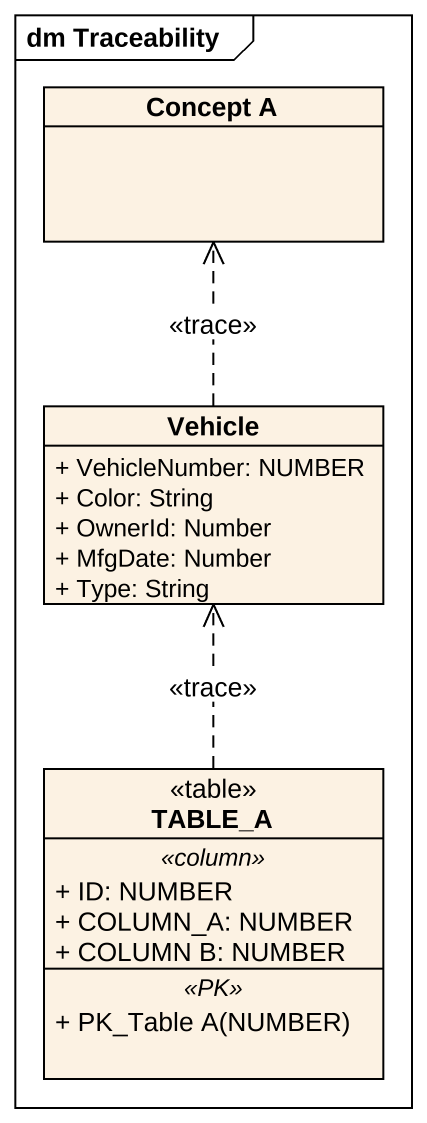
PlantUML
@startuml
mainframe dm Traceability
hide circle
hide empty members
skinparam classAttributeIconSize 0
class "Concept A" as Concept_A
class Vehicle {
  + VehicleNumber: NUMBER
  + Color: String
  + OwnerId: Number
  + MfgDate: Number
  + Type: String
}
class TABLE_A <<table>> {
  .. <<column>> ..
  + ID: NUMBER
  + COLUMN_A: NUMBER
  + COLUMN B: NUMBER
  .. <<PK>> ..
  + PK_Table A(NUMBER)
}
Vehicle .up.> Concept_A : <<trace>>
TABLE_A .up.> Vehicle : <<trace>>
@enduml
